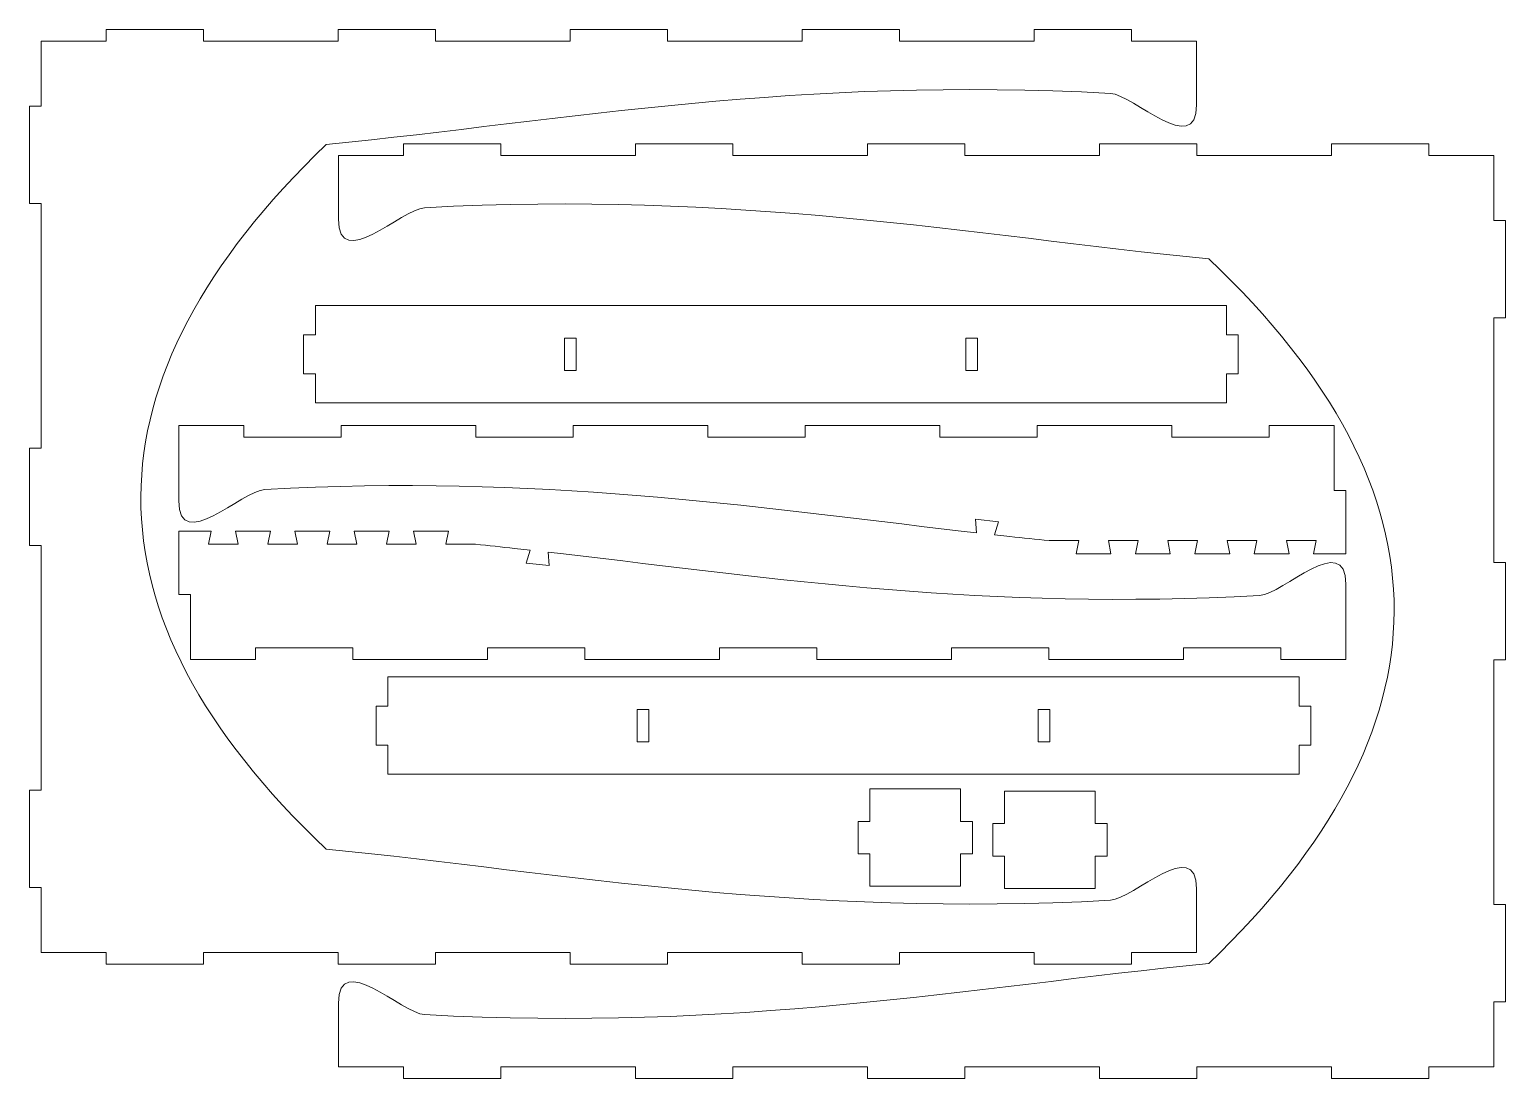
# Model space of a CAD drawing. Header units: millimetres. Extents: x -769 to 769, y -1158 to 1158.
# Drawn here: x -751 to 386, y -1158 to -349 of the extents above; entities that cross this region are included whole.
import ezdxf

# ---------------------------------------------------------------- set-up
doc = ezdxf.new("R2010")
doc.units = ezdxf.units.MM
doc.header["$MEASUREMENT"] = 0
doc.layers.add('Camada 1', color=7, linetype='Continuous')

msp = doc.modelspace()

# ---------------------------------------------------------------- linework, layer by layer
at = {"layer": 'Camada 1', "color": 250, "lineweight": 20}
for points, knots in [([(-513.5333, -358.4145), (-513.5333, -358.4145), (-617.2833, -358.4145), (-617.2833, -358.4145), (-617.2833, -358.4145), (-617.2833, -358.4145), (-617.2833, -349.4145), (-617.2833, -349.4145), (-617.2833, -349.4145), (-617.2833, -349.4145), (-692.2833, -349.4145), (-692.2833, -349.4145), (-692.2833, -349.4145), (-692.2833, -349.4145), (-692.2833, -358.4145), (-692.2833, -358.4145), (-692.2833, -358.4145), (-692.2833, -358.4145), (-742.2833, -358.4145), (-742.2833, -358.4145), (-742.2833, -358.4145), (-742.2833, -358.4145), (-742.2833, -408.4145), (-742.2833, -408.4145), (-742.2833, -408.4145), (-742.2833, -408.4145), (-751.2833, -408.4145), (-751.2833, -408.4145), (-751.2833, -408.4145), (-751.2833, -408.4145), (-751.2833, -483.4145), (-751.2833, -483.4145), (-751.2833, -483.4145), (-751.2833, -483.4145), (-742.2833, -483.4145), (-742.2833, -483.4145), (-742.2833, -483.4145), (-742.2833, -483.4145), (-742.2833, -671.9145), (-742.2833, -671.9145), (-742.2833, -671.9145), (-742.2833, -671.9145), (-751.2833, -671.9145), (-751.2833, -671.9145), (-751.2833, -671.9145), (-751.2833, -671.9145), (-751.2833, -746.9145), (-751.2833, -746.9145), (-751.2833, -746.9145), (-751.2833, -746.9145), (-742.2833, -746.9145), (-742.2833, -746.9145), (-742.2833, -746.9145), (-742.2833, -746.9145), (-742.2833, -935.4145), (-742.2833, -935.4145), (-742.2833, -935.4145), (-742.2833, -935.4145), (-751.2833, -935.4145), (-751.2833, -935.4145), (-751.2833, -935.4145), (-751.2833, -935.4145), (-751.2833, -1010.4145), (-751.2833, -1010.4145), (-751.2833, -1010.4145), (-751.2833, -1010.4145), (-742.2833, -1010.4145), (-742.2833, -1010.4145), (-742.2833, -1010.4145), (-742.2833, -1010.4145), (-742.2833, -1060.4145), (-742.2833, -1060.4145), (-742.2833, -1060.4145), (-742.2833, -1060.4145), (-692.2833, -1060.4145), (-692.2833, -1060.4145), (-692.2833, -1060.4145), (-692.2833, -1060.4145), (-692.2833, -1069.4145), (-692.2833, -1069.4145), (-692.2833, -1069.4145), (-692.2833, -1069.4145), (-617.2833, -1069.4145), (-617.2833, -1069.4145), (-617.2833, -1069.4145), (-617.2833, -1069.4145), (-617.2833, -1060.4145), (-617.2833, -1060.4145), (-617.2833, -1060.4145), (-617.2833, -1060.4145), (-513.5333, -1060.4145), (-513.5333, -1060.4145), (-513.5333, -1060.4145), (-513.5333, -1060.4145), (-513.5333, -1069.4145), (-513.5333, -1069.4145), (-513.5333, -1069.4145), (-513.5333, -1069.4145), (-438.5333, -1069.4145), (-438.5333, -1069.4145), (-438.5333, -1069.4145), (-438.5333, -1069.4145), (-438.5333, -1060.4145), (-438.5333, -1060.4145), (-438.5333, -1060.4145), (-438.5333, -1060.4145), (-334.7833, -1060.4145), (-334.7833, -1060.4145), (-334.7833, -1060.4145), (-334.7833, -1060.4145), (-334.7833, -1069.4145), (-334.7833, -1069.4145), (-334.7833, -1069.4145), (-334.7833, -1069.4145), (-259.7833, -1069.4145), (-259.7833, -1069.4145), (-259.7833, -1069.4145), (-259.7833, -1069.4145), (-259.7833, -1060.4145), (-259.7833, -1060.4145), (-259.7833, -1060.4145), (-259.7833, -1060.4145), (-156.0333, -1060.4145), (-156.0333, -1060.4145), (-156.0333, -1060.4145), (-156.0333, -1060.4145), (-156.0333, -1069.4145), (-156.0333, -1069.4145), (-156.0333, -1069.4145), (-156.0333, -1069.4145), (-81.0333, -1069.4145), (-81.0333, -1069.4145), (-81.0333, -1069.4145), (-81.0333, -1069.4145), (-81.0333, -1060.4145), (-81.0333, -1060.4145), (-81.0333, -1060.4145), (-81.0333, -1060.4145), (22.7167, -1060.4145), (22.7167, -1060.4145), (22.7167, -1060.4145), (22.7167, -1060.4145), (22.7167, -1069.4145), (22.7167, -1069.4145), (22.7167, -1069.4145), (22.7167, -1069.4145), (97.7167, -1069.4145), (97.7167, -1069.4145), (97.7167, -1069.4145), (97.7167, -1069.4145), (97.7167, -1060.4145), (97.7167, -1060.4145), (97.7167, -1060.4145), (97.7167, -1060.4145), (147.7167, -1060.4145), (147.7167, -1060.4145), (147.7167, -1060.4145), (147.7167, -1060.4145), (147.7167, -1011.4278), (147.7167, -1011.4278), (147.7167, -1011.4278), (147.7167, -969.9627), (98.9451, -1019.232), (81.3425, -1020.202), (81.3425, -1020.202), (-158.3296, -1033.4104), (-337.2283, -999.4868), (-522.6498, -980.7543), (-522.6498, -980.7543), (-714.6747, -799.8612), (-711.6099, -618.9679), (-522.6503, -438.0747), (-522.6503, -438.0747), (-337.2287, -419.3422), (-158.3298, -385.4186), (81.3425, -398.627), (81.3425, -398.627), (98.9451, -399.597), (147.7167, -448.8663), (147.7167, -407.4012), (147.7167, -407.4012), (147.7167, -407.4012), (147.7167, -358.4145), (147.7167, -358.4145), (147.7167, -358.4145), (147.7167, -358.4145), (97.7167, -358.4145), (97.7167, -358.4145), (97.7167, -358.4145), (97.7167, -358.4145), (97.7167, -349.4145), (97.7167, -349.4145), (97.7167, -349.4145), (97.7167, -349.4145), (22.7167, -349.4145), (22.7167, -349.4145), (22.7167, -349.4145), (22.7167, -349.4145), (22.7167, -358.4145), (22.7167, -358.4145), (22.7167, -358.4145), (22.7167, -358.4145), (-81.0333, -358.4145), (-81.0333, -358.4145), (-81.0333, -358.4145), (-81.0333, -358.4145), (-81.0333, -349.4145), (-81.0333, -349.4145), (-81.0333, -349.4145), (-81.0333, -349.4145), (-156.0333, -349.4145), (-156.0333, -349.4145), (-156.0333, -349.4145), (-156.0333, -349.4145), (-156.0333, -358.4145), (-156.0333, -358.4145), (-156.0333, -358.4145), (-156.0333, -358.4145), (-259.7833, -358.4145), (-259.7833, -358.4145), (-259.7833, -358.4145), (-259.7833, -358.4145), (-259.7833, -349.4145), (-259.7833, -349.4145), (-259.7833, -349.4145), (-259.7833, -349.4145), (-334.7833, -349.4145), (-334.7833, -349.4145), (-334.7833, -349.4145), (-334.7833, -349.4145), (-334.7833, -358.4145), (-334.7833, -358.4145), (-334.7833, -358.4145), (-334.7833, -358.4145), (-438.5333, -358.4145), (-438.5333, -358.4145), (-438.5333, -358.4145), (-438.5333, -358.4145), (-438.5333, -349.4145), (-438.5333, -349.4145), (-438.5333, -349.4145), (-438.5333, -349.4145), (-513.5333, -349.4145), (-513.5333, -349.4145), (-513.5333, -349.4145), (-513.5333, -349.4145), (-513.5333, -358.4145), (-513.5333, -358.4145)], [0, 0, 0, 0, 0.015873016, 0.015873016, 0.015873016, 0.015873016, 0.031746032, 0.031746032, 0.031746032, 0.031746032, 0.047619048, 0.047619048, 0.047619048, 0.047619048, 0.063492063, 0.063492063, 0.063492063, 0.063492063, 0.079365079, 0.079365079, 0.079365079, 0.079365079, 0.095238095, 0.095238095, 0.095238095, 0.095238095, 0.111111111, 0.111111111, 0.111111111, 0.111111111, 0.126984127, 0.126984127, 0.126984127, 0.126984127, 0.142857143, 0.142857143, 0.142857143, 0.142857143, 0.158730159, 0.158730159, 0.158730159, 0.158730159, 0.174603175, 0.174603175, 0.174603175, 0.174603175, 0.19047619, 0.19047619, 0.19047619, 0.19047619, 0.206349206, 0.206349206, 0.206349206, 0.206349206, 0.222222222, 0.222222222, 0.222222222, 0.222222222, 0.238095238, 0.238095238, 0.238095238, 0.238095238, 0.253968254, 0.253968254, 0.253968254, 0.253968254, 0.26984127, 0.26984127, 0.26984127, 0.26984127, 0.285714286, 0.285714286, 0.285714286, 0.285714286, 0.301587302, 0.301587302, 0.301587302, 0.301587302, 0.317460317, 0.317460317, 0.317460317, 0.317460317, 0.333333333, 0.333333333, 0.333333333, 0.333333333, 0.349206349, 0.349206349, 0.349206349, 0.349206349, 0.365079365, 0.365079365, 0.365079365, 0.365079365, 0.380952381, 0.380952381, 0.380952381, 0.380952381, 0.396825397, 0.396825397, 0.396825397, 0.396825397, 0.412698413, 0.412698413, 0.412698413, 0.412698413, 0.428571429, 0.428571429, 0.428571429, 0.428571429, 0.444444444, 0.444444444, 0.444444444, 0.444444444, 0.46031746, 0.46031746, 0.46031746, 0.46031746, 0.476190476, 0.476190476, 0.476190476, 0.476190476, 0.492063492, 0.492063492, 0.492063492, 0.492063492, 0.507936508, 0.507936508, 0.507936508, 0.507936508, 0.523809524, 0.523809524, 0.523809524, 0.523809524, 0.53968254, 0.53968254, 0.53968254, 0.53968254, 0.555555556, 0.555555556, 0.555555556, 0.555555556, 0.571428571, 0.571428571, 0.571428571, 0.571428571, 0.587301587, 0.587301587, 0.587301587, 0.587301587, 0.603174603, 0.603174603, 0.603174603, 0.603174603, 0.619047619, 0.619047619, 0.619047619, 0.619047619, 0.634920635, 0.634920635, 0.634920635, 0.634920635, 0.650793651, 0.650793651, 0.650793651, 0.650793651, 0.666666667, 0.666666667, 0.666666667, 0.666666667, 0.682539683, 0.682539683, 0.682539683, 0.682539683, 0.698412698, 0.698412698, 0.698412698, 0.698412698, 0.714285714, 0.714285714, 0.714285714, 0.714285714, 0.73015873, 0.73015873, 0.73015873, 0.73015873, 0.746031746, 0.746031746, 0.746031746, 0.746031746, 0.761904762, 0.761904762, 0.761904762, 0.761904762, 0.777777778, 0.777777778, 0.777777778, 0.777777778, 0.793650794, 0.793650794, 0.793650794, 0.793650794, 0.80952381, 0.80952381, 0.80952381, 0.80952381, 0.825396825, 0.825396825, 0.825396825, 0.825396825, 0.841269841, 0.841269841, 0.841269841, 0.841269841, 0.857142857, 0.857142857, 0.857142857, 0.857142857, 0.873015873, 0.873015873, 0.873015873, 0.873015873, 0.888888889, 0.888888889, 0.888888889, 0.888888889, 0.904761905, 0.904761905, 0.904761905, 0.904761905, 0.920634921, 0.920634921, 0.920634921, 0.920634921, 0.936507937, 0.936507937, 0.936507937, 0.936507937, 0.952380952, 0.952380952, 0.952380952, 0.952380952, 0.968253968, 0.968253968, 0.968253968, 0.968253968, 1, 1, 1, 1]), ([(147.936, -1148.517), (147.936, -1148.517), (251.686, -1148.517), (251.686, -1148.517), (251.686, -1148.517), (251.686, -1148.517), (251.686, -1157.517), (251.686, -1157.517), (251.686, -1157.517), (251.686, -1157.517), (326.686, -1157.517), (326.686, -1157.517), (326.686, -1157.517), (326.686, -1157.517), (326.686, -1148.517), (326.686, -1148.517), (326.686, -1148.517), (326.686, -1148.517), (376.686, -1148.517), (376.686, -1148.517), (376.686, -1148.517), (376.686, -1148.517), (376.686, -1098.517), (376.686, -1098.517), (376.686, -1098.517), (376.686, -1098.517), (385.686, -1098.517), (385.686, -1098.517), (385.686, -1098.517), (385.686, -1098.517), (385.686, -1023.517), (385.686, -1023.517), (385.686, -1023.517), (385.686, -1023.517), (376.686, -1023.517), (376.686, -1023.517), (376.686, -1023.517), (376.686, -1023.517), (376.686, -835.017), (376.686, -835.017), (376.686, -835.017), (376.686, -835.017), (385.686, -835.017), (385.686, -835.017), (385.686, -835.017), (385.686, -835.017), (385.686, -760.017), (385.686, -760.017), (385.686, -760.017), (385.686, -760.017), (376.686, -760.017), (376.686, -760.017), (376.686, -760.017), (376.686, -760.017), (376.686, -571.517), (376.686, -571.517), (376.686, -571.517), (376.686, -571.517), (385.686, -571.517), (385.686, -571.517), (385.686, -571.517), (385.686, -571.517), (385.686, -496.517), (385.686, -496.517), (385.686, -496.517), (385.686, -496.517), (376.686, -496.517), (376.686, -496.517), (376.686, -496.517), (376.686, -496.517), (376.686, -446.517), (376.686, -446.517), (376.686, -446.517), (376.686, -446.517), (326.686, -446.517), (326.686, -446.517), (326.686, -446.517), (326.686, -446.517), (326.686, -437.517), (326.686, -437.517), (326.686, -437.517), (326.686, -437.517), (251.686, -437.517), (251.686, -437.517), (251.686, -437.517), (251.686, -437.517), (251.686, -446.517), (251.686, -446.517), (251.686, -446.517), (251.686, -446.517), (147.936, -446.517), (147.936, -446.517), (147.936, -446.517), (147.936, -446.517), (147.936, -437.517), (147.936, -437.517), (147.936, -437.517), (147.936, -437.517), (72.936, -437.517), (72.936, -437.517), (72.936, -437.517), (72.936, -437.517), (72.936, -446.517), (72.936, -446.517), (72.936, -446.517), (72.936, -446.517), (-30.814, -446.517), (-30.814, -446.517), (-30.814, -446.517), (-30.814, -446.517), (-30.814, -437.517), (-30.814, -437.517), (-30.814, -437.517), (-30.814, -437.517), (-105.814, -437.517), (-105.814, -437.517), (-105.814, -437.517), (-105.814, -437.517), (-105.814, -446.517), (-105.814, -446.517), (-105.814, -446.517), (-105.814, -446.517), (-209.564, -446.517), (-209.564, -446.517), (-209.564, -446.517), (-209.564, -446.517), (-209.564, -437.517), (-209.564, -437.517), (-209.564, -437.517), (-209.564, -437.517), (-284.564, -437.517), (-284.564, -437.517), (-284.564, -437.517), (-284.564, -437.517), (-284.564, -446.517), (-284.564, -446.517), (-284.564, -446.517), (-284.564, -446.517), (-388.314, -446.517), (-388.314, -446.517), (-388.314, -446.517), (-388.314, -446.517), (-388.314, -437.517), (-388.314, -437.517), (-388.314, -437.517), (-388.314, -437.517), (-463.314, -437.517), (-463.314, -437.517), (-463.314, -437.517), (-463.314, -437.517), (-463.314, -446.517), (-463.314, -446.517), (-463.314, -446.517), (-463.314, -446.517), (-513.314, -446.517), (-513.314, -446.517), (-513.314, -446.517), (-513.314, -446.517), (-513.314, -495.5037), (-513.314, -495.5037), (-513.314, -495.5037), (-513.314, -536.9688), (-464.5424, -487.6995), (-446.9398, -486.7295), (-446.9398, -486.7295), (-207.2677, -473.5211), (-28.369, -507.4447), (157.0525, -526.1772), (157.0525, -526.1772), (349.0774, -707.0703), (346.0126, -887.9636), (157.053, -1068.8568), (157.053, -1068.8568), (-28.3686, -1087.5893), (-207.2675, -1121.5129), (-446.9398, -1108.3045), (-446.9398, -1108.3045), (-464.5424, -1107.3345), (-513.314, -1058.0652), (-513.314, -1099.5303), (-513.314, -1099.5303), (-513.314, -1099.5303), (-513.314, -1148.517), (-513.314, -1148.517), (-513.314, -1148.517), (-513.314, -1148.517), (-463.314, -1148.517), (-463.314, -1148.517), (-463.314, -1148.517), (-463.314, -1148.517), (-463.314, -1157.517), (-463.314, -1157.517), (-463.314, -1157.517), (-463.314, -1157.517), (-388.314, -1157.517), (-388.314, -1157.517), (-388.314, -1157.517), (-388.314, -1157.517), (-388.314, -1148.517), (-388.314, -1148.517), (-388.314, -1148.517), (-388.314, -1148.517), (-284.564, -1148.517), (-284.564, -1148.517), (-284.564, -1148.517), (-284.564, -1148.517), (-284.564, -1157.517), (-284.564, -1157.517), (-284.564, -1157.517), (-284.564, -1157.517), (-209.564, -1157.517), (-209.564, -1157.517), (-209.564, -1157.517), (-209.564, -1157.517), (-209.564, -1148.517), (-209.564, -1148.517), (-209.564, -1148.517), (-209.564, -1148.517), (-105.814, -1148.517), (-105.814, -1148.517), (-105.814, -1148.517), (-105.814, -1148.517), (-105.814, -1157.517), (-105.814, -1157.517), (-105.814, -1157.517), (-105.814, -1157.517), (-30.814, -1157.517), (-30.814, -1157.517), (-30.814, -1157.517), (-30.814, -1157.517), (-30.814, -1148.517), (-30.814, -1148.517), (-30.814, -1148.517), (-30.814, -1148.517), (72.936, -1148.517), (72.936, -1148.517), (72.936, -1148.517), (72.936, -1148.517), (72.936, -1157.517), (72.936, -1157.517), (72.936, -1157.517), (72.936, -1157.517), (147.936, -1157.517), (147.936, -1157.517), (147.936, -1157.517), (147.936, -1157.517), (147.936, -1148.517), (147.936, -1148.517)], [0, 0, 0, 0, 0.015873016, 0.015873016, 0.015873016, 0.015873016, 0.031746032, 0.031746032, 0.031746032, 0.031746032, 0.047619048, 0.047619048, 0.047619048, 0.047619048, 0.063492063, 0.063492063, 0.063492063, 0.063492063, 0.079365079, 0.079365079, 0.079365079, 0.079365079, 0.095238095, 0.095238095, 0.095238095, 0.095238095, 0.111111111, 0.111111111, 0.111111111, 0.111111111, 0.126984127, 0.126984127, 0.126984127, 0.126984127, 0.142857143, 0.142857143, 0.142857143, 0.142857143, 0.158730159, 0.158730159, 0.158730159, 0.158730159, 0.174603175, 0.174603175, 0.174603175, 0.174603175, 0.19047619, 0.19047619, 0.19047619, 0.19047619, 0.206349206, 0.206349206, 0.206349206, 0.206349206, 0.222222222, 0.222222222, 0.222222222, 0.222222222, 0.238095238, 0.238095238, 0.238095238, 0.238095238, 0.253968254, 0.253968254, 0.253968254, 0.253968254, 0.26984127, 0.26984127, 0.26984127, 0.26984127, 0.285714286, 0.285714286, 0.285714286, 0.285714286, 0.301587302, 0.301587302, 0.301587302, 0.301587302, 0.317460317, 0.317460317, 0.317460317, 0.317460317, 0.333333333, 0.333333333, 0.333333333, 0.333333333, 0.349206349, 0.349206349, 0.349206349, 0.349206349, 0.365079365, 0.365079365, 0.365079365, 0.365079365, 0.380952381, 0.380952381, 0.380952381, 0.380952381, 0.396825397, 0.396825397, 0.396825397, 0.396825397, 0.412698413, 0.412698413, 0.412698413, 0.412698413, 0.428571429, 0.428571429, 0.428571429, 0.428571429, 0.444444444, 0.444444444, 0.444444444, 0.444444444, 0.46031746, 0.46031746, 0.46031746, 0.46031746, 0.476190476, 0.476190476, 0.476190476, 0.476190476, 0.492063492, 0.492063492, 0.492063492, 0.492063492, 0.507936508, 0.507936508, 0.507936508, 0.507936508, 0.523809524, 0.523809524, 0.523809524, 0.523809524, 0.53968254, 0.53968254, 0.53968254, 0.53968254, 0.555555556, 0.555555556, 0.555555556, 0.555555556, 0.571428571, 0.571428571, 0.571428571, 0.571428571, 0.587301587, 0.587301587, 0.587301587, 0.587301587, 0.603174603, 0.603174603, 0.603174603, 0.603174603, 0.619047619, 0.619047619, 0.619047619, 0.619047619, 0.634920635, 0.634920635, 0.634920635, 0.634920635, 0.650793651, 0.650793651, 0.650793651, 0.650793651, 0.666666667, 0.666666667, 0.666666667, 0.666666667, 0.682539683, 0.682539683, 0.682539683, 0.682539683, 0.698412698, 0.698412698, 0.698412698, 0.698412698, 0.714285714, 0.714285714, 0.714285714, 0.714285714, 0.73015873, 0.73015873, 0.73015873, 0.73015873, 0.746031746, 0.746031746, 0.746031746, 0.746031746, 0.761904762, 0.761904762, 0.761904762, 0.761904762, 0.777777778, 0.777777778, 0.777777778, 0.777777778, 0.793650794, 0.793650794, 0.793650794, 0.793650794, 0.80952381, 0.80952381, 0.80952381, 0.80952381, 0.825396825, 0.825396825, 0.825396825, 0.825396825, 0.841269841, 0.841269841, 0.841269841, 0.841269841, 0.857142857, 0.857142857, 0.857142857, 0.857142857, 0.873015873, 0.873015873, 0.873015873, 0.873015873, 0.888888889, 0.888888889, 0.888888889, 0.888888889, 0.904761905, 0.904761905, 0.904761905, 0.904761905, 0.920634921, 0.920634921, 0.920634921, 0.920634921, 0.936507937, 0.936507937, 0.936507937, 0.936507937, 0.952380952, 0.952380952, 0.952380952, 0.952380952, 0.968253968, 0.968253968, 0.968253968, 0.968253968, 1, 1, 1, 1]), ([(170.8901, -562.1217), (170.8901, -562.1217), (-531.1099, -562.1217), (-531.1099, -562.1217), (-531.1099, -562.1217), (-531.1099, -562.1217), (-531.1099, -584.6217), (-531.1099, -584.6217), (-531.1099, -584.6217), (-531.1099, -584.6217), (-540.1099, -584.6217), (-540.1099, -584.6217), (-540.1099, -584.6217), (-540.1099, -584.6217), (-540.1099, -614.6217), (-540.1099, -614.6217), (-540.1099, -614.6217), (-540.1099, -614.6217), (-531.1099, -614.6217), (-531.1099, -614.6217), (-531.1099, -614.6217), (-531.1099, -614.6217), (-531.1099, -637.1217), (-531.1099, -637.1217), (-531.1099, -637.1217), (-531.1099, -637.1217), (170.8901, -637.1217), (170.8901, -637.1217), (170.8901, -637.1217), (170.8901, -637.1217), (170.8901, -614.6217), (170.8901, -614.6217), (170.8901, -614.6217), (170.8901, -614.6217), (179.8901, -614.6217), (179.8901, -614.6217), (179.8901, -614.6217), (179.8901, -614.6217), (179.8901, -584.6217), (179.8901, -584.6217), (179.8901, -584.6217), (179.8901, -584.6217), (170.8901, -584.6217), (170.8901, -584.6217), (170.8901, -584.6217), (170.8901, -584.6217), (170.8901, -562.1217), (170.8901, -562.1217)], [0, 0, 0, 0, 0.076923077, 0.076923077, 0.076923077, 0.076923077, 0.153846154, 0.153846154, 0.153846154, 0.153846154, 0.230769231, 0.230769231, 0.230769231, 0.230769231, 0.307692308, 0.307692308, 0.307692308, 0.307692308, 0.384615385, 0.384615385, 0.384615385, 0.384615385, 0.461538462, 0.461538462, 0.461538462, 0.461538462, 0.538461538, 0.538461538, 0.538461538, 0.538461538, 0.615384615, 0.615384615, 0.615384615, 0.615384615, 0.692307692, 0.692307692, 0.692307692, 0.692307692, 0.769230769, 0.769230769, 0.769230769, 0.769230769, 0.846153846, 0.846153846, 0.846153846, 0.846153846, 1, 1, 1, 1]), ([(-330.1099, -587.1217), (-330.1099, -587.1217), (-330.1099, -612.1217), (-330.1099, -612.1217), (-330.1099, -612.1217), (-330.1099, -612.1217), (-339.1099, -612.1217), (-339.1099, -612.1217), (-339.1099, -612.1217), (-339.1099, -612.1217), (-339.1099, -587.1217), (-339.1099, -587.1217), (-339.1099, -587.1217), (-339.1099, -587.1217), (-330.1099, -587.1217), (-330.1099, -587.1217)], [0, 0, 0, 0, 0.2, 0.2, 0.2, 0.2, 0.4, 0.4, 0.4, 0.4, 0.6, 0.6, 0.6, 0.6, 1, 1, 1, 1]), ([(-30.1099, -612.1217), (-30.1099, -612.1217), (-30.1099, -587.1217), (-30.1099, -587.1217), (-30.1099, -587.1217), (-30.1099, -587.1217), (-21.1099, -587.1217), (-21.1099, -587.1217), (-21.1099, -587.1217), (-21.1099, -587.1217), (-21.1099, -612.1217), (-21.1099, -612.1217), (-21.1099, -612.1217), (-21.1099, -612.1217), (-30.1099, -612.1217), (-30.1099, -612.1217)], [0, 0, 0, 0, 0.2, 0.2, 0.2, 0.2, 0.4, 0.4, 0.4, 0.4, 0.6, 0.6, 0.6, 0.6, 1, 1, 1, 1]), ([(3.9495, -740.0112), (13.973, -741.106), (24.0045, -742.1683), (34.0556, -743.1836), (34.0556, -743.1836), (34.0556, -743.1836), (56.9189, -743.1836), (56.9189, -743.1836), (56.9189, -743.1836), (56.9189, -743.1836), (54.9189, -753.3776), (54.9189, -753.3776), (54.9189, -753.3776), (54.9189, -753.3776), (81.7823, -753.3776), (81.7823, -753.3776), (81.7823, -753.3776), (81.7823, -753.3776), (79.7823, -743.1836), (79.7823, -743.1836), (79.7823, -743.1836), (79.7823, -743.1836), (102.6456, -743.1836), (102.6456, -743.1836), (102.6456, -743.1836), (102.6456, -743.1836), (100.6456, -753.3776), (100.6456, -753.3776), (100.6456, -753.3776), (100.6456, -753.3776), (127.509, -753.3776), (127.509, -753.3776), (127.509, -753.3776), (127.509, -753.3776), (125.509, -743.1836), (125.509, -743.1836), (125.509, -743.1836), (125.509, -743.1836), (148.3723, -743.1836), (148.3723, -743.1836), (148.3723, -743.1836), (148.3723, -743.1836), (146.3723, -753.3776), (146.3723, -753.3776), (146.3723, -753.3776), (146.3723, -753.3776), (173.2357, -753.3776), (173.2357, -753.3776), (173.2357, -753.3776), (173.2357, -753.3776), (171.2357, -743.1836), (171.2357, -743.1836), (171.2357, -743.1836), (171.2357, -743.1836), (194.099, -743.1836), (194.099, -743.1836), (194.099, -743.1836), (194.099, -743.1836), (192.099, -753.3776), (192.099, -753.3776), (192.099, -753.3776), (192.099, -753.3776), (218.9624, -753.3776), (218.9624, -753.3776), (218.9624, -753.3776), (218.9624, -753.3776), (216.9624, -743.1836), (216.9624, -743.1836), (216.9624, -743.1836), (216.9624, -743.1836), (239.8257, -743.1836), (239.8257, -743.1836), (239.8257, -743.1836), (239.8257, -743.1836), (237.8257, -753.3776), (237.8257, -753.3776), (237.8257, -753.3776), (237.8257, -753.3776), (262.6891, -753.3776), (262.6891, -753.3776), (262.6891, -753.3776), (262.6891, -753.3776), (262.6891, -743.1836), (262.6891, -743.1836), (262.6891, -743.1836), (262.6891, -743.1836), (262.6891, -704.5234), (262.6891, -704.5234), (262.6891, -704.5234), (262.6891, -704.5234), (253.6891, -704.5234), (253.6891, -704.5234), (253.6891, -704.5234), (253.6891, -704.5234), (253.6891, -654.5234), (253.6891, -654.5234), (253.6891, -654.5234), (253.6891, -654.5234), (203.6891, -654.5234), (203.6891, -654.5234), (203.6891, -654.5234), (203.6891, -654.5234), (203.6891, -663.5234), (203.6891, -663.5234), (203.6891, -663.5234), (203.6891, -663.5234), (128.6891, -663.5234), (128.6891, -663.5234), (128.6891, -663.5234), (128.6891, -663.5234), (128.6891, -654.5234), (128.6891, -654.5234), (128.6891, -654.5234), (128.6891, -654.5234), (24.9391, -654.5234), (24.9391, -654.5234), (24.9391, -654.5234), (24.9391, -654.5234), (24.9391, -663.5234), (24.9391, -663.5234), (24.9391, -663.5234), (24.9391, -663.5234), (-50.0609, -663.5234), (-50.0609, -663.5234), (-50.0609, -663.5234), (-50.0609, -663.5234), (-50.0609, -654.5234), (-50.0609, -654.5234), (-50.0609, -654.5234), (-50.0609, -654.5234), (-153.8109, -654.5234), (-153.8109, -654.5234), (-153.8109, -654.5234), (-153.8109, -654.5234), (-153.8109, -663.5234), (-153.8109, -663.5234), (-153.8109, -663.5234), (-153.8109, -663.5234), (-228.8109, -663.5234), (-228.8109, -663.5234), (-228.8109, -663.5234), (-228.8109, -663.5234), (-228.8109, -654.5234), (-228.8109, -654.5234), (-228.8109, -654.5234), (-228.8109, -654.5234), (-332.5609, -654.5234), (-332.5609, -654.5234), (-332.5609, -654.5234), (-332.5609, -654.5234), (-332.5609, -663.5234), (-332.5609, -663.5234), (-332.5609, -663.5234), (-332.5609, -663.5234), (-407.5609, -663.5234), (-407.5609, -663.5234), (-407.5609, -663.5234), (-407.5609, -663.5234), (-407.5609, -654.5234), (-407.5609, -654.5234), (-407.5609, -654.5234), (-407.5609, -654.5234), (-511.3109, -654.5234), (-511.3109, -654.5234), (-511.3109, -654.5234), (-511.3109, -654.5234), (-511.3109, -663.5234), (-511.3109, -663.5234), (-511.3109, -663.5234), (-511.3109, -663.5234), (-586.3109, -663.5234), (-586.3109, -663.5234), (-586.3109, -663.5234), (-586.3109, -663.5234), (-586.3109, -654.5234), (-586.3109, -654.5234), (-586.3109, -654.5234), (-586.3109, -654.5234), (-636.3109, -654.5234), (-636.3109, -654.5234), (-636.3109, -654.5234), (-636.3109, -654.5234), (-636.3109, -712.5101), (-636.3109, -712.5101), (-636.3109, -712.5101), (-636.3109, -753.9754), (-587.5394, -704.7061), (-569.9367, -703.7359), (-569.9367, -703.7359), (-359.5281, -692.1402), (-195.9586, -716.8693), (-33.6944, -735.7552), (-33.6944, -735.7552), (-33.6944, -735.7552), (-21.7603, -737.1045), (-21.7603, -737.1045), (-21.7603, -737.1045), (-21.7603, -737.1045), (-22.6025, -726.7503), (-22.6025, -726.7503), (-22.6025, -726.7503), (-22.6025, -726.7503), (-4.8521, -728.7572), (-4.8521, -728.7572), (-4.8521, -728.7572), (-4.8521, -728.7572), (-7.9847, -738.6619), (-7.9847, -738.6619), (-7.9847, -738.6619), (-7.9847, -738.6619), (3.9495, -740.0112), (3.9495, -740.0112)], [0, 0, 0, 0, 0.018518519, 0.018518519, 0.018518519, 0.018518519, 0.037037037, 0.037037037, 0.037037037, 0.037037037, 0.055555556, 0.055555556, 0.055555556, 0.055555556, 0.074074074, 0.074074074, 0.074074074, 0.074074074, 0.092592593, 0.092592593, 0.092592593, 0.092592593, 0.111111111, 0.111111111, 0.111111111, 0.111111111, 0.12962963, 0.12962963, 0.12962963, 0.12962963, 0.148148148, 0.148148148, 0.148148148, 0.148148148, 0.166666667, 0.166666667, 0.166666667, 0.166666667, 0.185185185, 0.185185185, 0.185185185, 0.185185185, 0.203703704, 0.203703704, 0.203703704, 0.203703704, 0.222222222, 0.222222222, 0.222222222, 0.222222222, 0.240740741, 0.240740741, 0.240740741, 0.240740741, 0.259259259, 0.259259259, 0.259259259, 0.259259259, 0.277777778, 0.277777778, 0.277777778, 0.277777778, 0.296296296, 0.296296296, 0.296296296, 0.296296296, 0.314814815, 0.314814815, 0.314814815, 0.314814815, 0.333333333, 0.333333333, 0.333333333, 0.333333333, 0.351851852, 0.351851852, 0.351851852, 0.351851852, 0.37037037, 0.37037037, 0.37037037, 0.37037037, 0.388888889, 0.388888889, 0.388888889, 0.388888889, 0.407407407, 0.407407407, 0.407407407, 0.407407407, 0.425925926, 0.425925926, 0.425925926, 0.425925926, 0.444444444, 0.444444444, 0.444444444, 0.444444444, 0.462962963, 0.462962963, 0.462962963, 0.462962963, 0.481481481, 0.481481481, 0.481481481, 0.481481481, 0.5, 0.5, 0.5, 0.5, 0.518518519, 0.518518519, 0.518518519, 0.518518519, 0.537037037, 0.537037037, 0.537037037, 0.537037037, 0.555555556, 0.555555556, 0.555555556, 0.555555556, 0.574074074, 0.574074074, 0.574074074, 0.574074074, 0.592592593, 0.592592593, 0.592592593, 0.592592593, 0.611111111, 0.611111111, 0.611111111, 0.611111111, 0.62962963, 0.62962963, 0.62962963, 0.62962963, 0.648148148, 0.648148148, 0.648148148, 0.648148148, 0.666666667, 0.666666667, 0.666666667, 0.666666667, 0.685185185, 0.685185185, 0.685185185, 0.685185185, 0.703703704, 0.703703704, 0.703703704, 0.703703704, 0.722222222, 0.722222222, 0.722222222, 0.722222222, 0.740740741, 0.740740741, 0.740740741, 0.740740741, 0.759259259, 0.759259259, 0.759259259, 0.759259259, 0.777777778, 0.777777778, 0.777777778, 0.777777778, 0.796296296, 0.796296296, 0.796296296, 0.796296296, 0.814814815, 0.814814815, 0.814814815, 0.814814815, 0.833333333, 0.833333333, 0.833333333, 0.833333333, 0.851851852, 0.851851852, 0.851851852, 0.851851852, 0.87037037, 0.87037037, 0.87037037, 0.87037037, 0.888888889, 0.888888889, 0.888888889, 0.888888889, 0.907407407, 0.907407407, 0.907407407, 0.907407407, 0.925925926, 0.925925926, 0.925925926, 0.925925926, 0.944444444, 0.944444444, 0.944444444, 0.944444444, 0.962962963, 0.962962963, 0.962962963, 0.962962963, 1, 1, 1, 1]), ([(-377.5713, -749.1698), (-387.5948, -748.075), (-397.6263, -747.0127), (-407.6774, -745.9974), (-407.6774, -745.9974), (-407.6774, -745.9974), (-430.5407, -745.9974), (-430.5407, -745.9974), (-430.5407, -745.9974), (-430.5407, -745.9974), (-428.5407, -735.8034), (-428.5407, -735.8034), (-428.5407, -735.8034), (-428.5407, -735.8034), (-455.4041, -735.8034), (-455.4041, -735.8034), (-455.4041, -735.8034), (-455.4041, -735.8034), (-453.4041, -745.9974), (-453.4041, -745.9974), (-453.4041, -745.9974), (-453.4041, -745.9974), (-476.2674, -745.9974), (-476.2674, -745.9974), (-476.2674, -745.9974), (-476.2674, -745.9974), (-474.2674, -735.8034), (-474.2674, -735.8034), (-474.2674, -735.8034), (-474.2674, -735.8034), (-501.1308, -735.8034), (-501.1308, -735.8034), (-501.1308, -735.8034), (-501.1308, -735.8034), (-499.1308, -745.9974), (-499.1308, -745.9974), (-499.1308, -745.9974), (-499.1308, -745.9974), (-521.9941, -745.9974), (-521.9941, -745.9974), (-521.9941, -745.9974), (-521.9941, -745.9974), (-519.9941, -735.8034), (-519.9941, -735.8034), (-519.9941, -735.8034), (-519.9941, -735.8034), (-546.8575, -735.8034), (-546.8575, -735.8034), (-546.8575, -735.8034), (-546.8575, -735.8034), (-544.8575, -745.9974), (-544.8575, -745.9974), (-544.8575, -745.9974), (-544.8575, -745.9974), (-567.7208, -745.9974), (-567.7208, -745.9974), (-567.7208, -745.9974), (-567.7208, -745.9974), (-565.7208, -735.8034), (-565.7208, -735.8034), (-565.7208, -735.8034), (-565.7208, -735.8034), (-592.5842, -735.8034), (-592.5842, -735.8034), (-592.5842, -735.8034), (-592.5842, -735.8034), (-590.5842, -745.9974), (-590.5842, -745.9974), (-590.5842, -745.9974), (-590.5842, -745.9974), (-613.4475, -745.9974), (-613.4475, -745.9974), (-613.4475, -745.9974), (-613.4475, -745.9974), (-611.4475, -735.8034), (-611.4475, -735.8034), (-611.4475, -735.8034), (-611.4475, -735.8034), (-636.3109, -735.8034), (-636.3109, -735.8034), (-636.3109, -735.8034), (-636.3109, -735.8034), (-636.3109, -745.9974), (-636.3109, -745.9974), (-636.3109, -745.9974), (-636.3109, -745.9974), (-636.3109, -784.6576), (-636.3109, -784.6576), (-636.3109, -784.6576), (-636.3109, -784.6576), (-627.3109, -784.6576), (-627.3109, -784.6576), (-627.3109, -784.6576), (-627.3109, -784.6576), (-627.3109, -834.6576), (-627.3109, -834.6576), (-627.3109, -834.6576), (-627.3109, -834.6576), (-577.3109, -834.6576), (-577.3109, -834.6576), (-577.3109, -834.6576), (-577.3109, -834.6576), (-577.3109, -825.6576), (-577.3109, -825.6576), (-577.3109, -825.6576), (-577.3109, -825.6576), (-502.3109, -825.6576), (-502.3109, -825.6576), (-502.3109, -825.6576), (-502.3109, -825.6576), (-502.3109, -834.6576), (-502.3109, -834.6576), (-502.3109, -834.6576), (-502.3109, -834.6576), (-398.5609, -834.6576), (-398.5609, -834.6576), (-398.5609, -834.6576), (-398.5609, -834.6576), (-398.5609, -825.6576), (-398.5609, -825.6576), (-398.5609, -825.6576), (-398.5609, -825.6576), (-323.5609, -825.6576), (-323.5609, -825.6576), (-323.5609, -825.6576), (-323.5609, -825.6576), (-323.5609, -834.6576), (-323.5609, -834.6576), (-323.5609, -834.6576), (-323.5609, -834.6576), (-219.8109, -834.6576), (-219.8109, -834.6576), (-219.8109, -834.6576), (-219.8109, -834.6576), (-219.8109, -825.6576), (-219.8109, -825.6576), (-219.8109, -825.6576), (-219.8109, -825.6576), (-144.8109, -825.6576), (-144.8109, -825.6576), (-144.8109, -825.6576), (-144.8109, -825.6576), (-144.8109, -834.6576), (-144.8109, -834.6576), (-144.8109, -834.6576), (-144.8109, -834.6576), (-41.0609, -834.6576), (-41.0609, -834.6576), (-41.0609, -834.6576), (-41.0609, -834.6576), (-41.0609, -825.6576), (-41.0609, -825.6576), (-41.0609, -825.6576), (-41.0609, -825.6576), (33.9391, -825.6576), (33.9391, -825.6576), (33.9391, -825.6576), (33.9391, -825.6576), (33.9391, -834.6576), (33.9391, -834.6576), (33.9391, -834.6576), (33.9391, -834.6576), (137.6891, -834.6576), (137.6891, -834.6576), (137.6891, -834.6576), (137.6891, -834.6576), (137.6891, -825.6576), (137.6891, -825.6576), (137.6891, -825.6576), (137.6891, -825.6576), (212.6891, -825.6576), (212.6891, -825.6576), (212.6891, -825.6576), (212.6891, -825.6576), (212.6891, -834.6576), (212.6891, -834.6576), (212.6891, -834.6576), (212.6891, -834.6576), (262.6891, -834.6576), (262.6891, -834.6576), (262.6891, -834.6576), (262.6891, -834.6576), (262.6891, -776.6709), (262.6891, -776.6709), (262.6891, -776.6709), (262.6891, -735.2056), (213.9176, -784.4749), (196.3149, -785.4451), (196.3149, -785.4451), (-14.0937, -797.0408), (-177.6632, -772.3117), (-339.9274, -753.4258), (-339.9274, -753.4258), (-339.9274, -753.4258), (-351.8615, -752.0765), (-351.8615, -752.0765), (-351.8615, -752.0765), (-351.8615, -752.0765), (-351.0193, -762.4307), (-351.0193, -762.4307), (-351.0193, -762.4307), (-351.0193, -762.4307), (-368.7697, -760.4238), (-368.7697, -760.4238), (-368.7697, -760.4238), (-368.7697, -760.4238), (-365.6371, -750.5191), (-365.6371, -750.5191), (-365.6371, -750.5191), (-365.6371, -750.5191), (-377.5713, -749.1698), (-377.5713, -749.1698)], [0, 0, 0, 0, 0.018518519, 0.018518519, 0.018518519, 0.018518519, 0.037037037, 0.037037037, 0.037037037, 0.037037037, 0.055555556, 0.055555556, 0.055555556, 0.055555556, 0.074074074, 0.074074074, 0.074074074, 0.074074074, 0.092592593, 0.092592593, 0.092592593, 0.092592593, 0.111111111, 0.111111111, 0.111111111, 0.111111111, 0.12962963, 0.12962963, 0.12962963, 0.12962963, 0.148148148, 0.148148148, 0.148148148, 0.148148148, 0.166666667, 0.166666667, 0.166666667, 0.166666667, 0.185185185, 0.185185185, 0.185185185, 0.185185185, 0.203703704, 0.203703704, 0.203703704, 0.203703704, 0.222222222, 0.222222222, 0.222222222, 0.222222222, 0.240740741, 0.240740741, 0.240740741, 0.240740741, 0.259259259, 0.259259259, 0.259259259, 0.259259259, 0.277777778, 0.277777778, 0.277777778, 0.277777778, 0.296296296, 0.296296296, 0.296296296, 0.296296296, 0.314814815, 0.314814815, 0.314814815, 0.314814815, 0.333333333, 0.333333333, 0.333333333, 0.333333333, 0.351851852, 0.351851852, 0.351851852, 0.351851852, 0.37037037, 0.37037037, 0.37037037, 0.37037037, 0.388888889, 0.388888889, 0.388888889, 0.388888889, 0.407407407, 0.407407407, 0.407407407, 0.407407407, 0.425925926, 0.425925926, 0.425925926, 0.425925926, 0.444444444, 0.444444444, 0.444444444, 0.444444444, 0.462962963, 0.462962963, 0.462962963, 0.462962963, 0.481481481, 0.481481481, 0.481481481, 0.481481481, 0.5, 0.5, 0.5, 0.5, 0.518518519, 0.518518519, 0.518518519, 0.518518519, 0.537037037, 0.537037037, 0.537037037, 0.537037037, 0.555555556, 0.555555556, 0.555555556, 0.555555556, 0.574074074, 0.574074074, 0.574074074, 0.574074074, 0.592592593, 0.592592593, 0.592592593, 0.592592593, 0.611111111, 0.611111111, 0.611111111, 0.611111111, 0.62962963, 0.62962963, 0.62962963, 0.62962963, 0.648148148, 0.648148148, 0.648148148, 0.648148148, 0.666666667, 0.666666667, 0.666666667, 0.666666667, 0.685185185, 0.685185185, 0.685185185, 0.685185185, 0.703703704, 0.703703704, 0.703703704, 0.703703704, 0.722222222, 0.722222222, 0.722222222, 0.722222222, 0.740740741, 0.740740741, 0.740740741, 0.740740741, 0.759259259, 0.759259259, 0.759259259, 0.759259259, 0.777777778, 0.777777778, 0.777777778, 0.777777778, 0.796296296, 0.796296296, 0.796296296, 0.796296296, 0.814814815, 0.814814815, 0.814814815, 0.814814815, 0.833333333, 0.833333333, 0.833333333, 0.833333333, 0.851851852, 0.851851852, 0.851851852, 0.851851852, 0.87037037, 0.87037037, 0.87037037, 0.87037037, 0.888888889, 0.888888889, 0.888888889, 0.888888889, 0.907407407, 0.907407407, 0.907407407, 0.907407407, 0.925925926, 0.925925926, 0.925925926, 0.925925926, 0.944444444, 0.944444444, 0.944444444, 0.944444444, 0.962962963, 0.962962963, 0.962962963, 0.962962963, 1, 1, 1, 1]), ([(226.77, -848.1884), (226.77, -848.1884), (-475.23, -848.1884), (-475.23, -848.1884), (-475.23, -848.1884), (-475.23, -848.1884), (-475.23, -870.6884), (-475.23, -870.6884), (-475.23, -870.6884), (-475.23, -870.6884), (-484.23, -870.6884), (-484.23, -870.6884), (-484.23, -870.6884), (-484.23, -870.6884), (-484.23, -900.6884), (-484.23, -900.6884), (-484.23, -900.6884), (-484.23, -900.6884), (-475.23, -900.6884), (-475.23, -900.6884), (-475.23, -900.6884), (-475.23, -900.6884), (-475.23, -923.1884), (-475.23, -923.1884), (-475.23, -923.1884), (-475.23, -923.1884), (226.77, -923.1884), (226.77, -923.1884), (226.77, -923.1884), (226.77, -923.1884), (226.77, -900.6884), (226.77, -900.6884), (226.77, -900.6884), (226.77, -900.6884), (235.77, -900.6884), (235.77, -900.6884), (235.77, -900.6884), (235.77, -900.6884), (235.77, -870.6884), (235.77, -870.6884), (235.77, -870.6884), (235.77, -870.6884), (226.77, -870.6884), (226.77, -870.6884), (226.77, -870.6884), (226.77, -870.6884), (226.77, -848.1884), (226.77, -848.1884)], [0, 0, 0, 0, 0.076923077, 0.076923077, 0.076923077, 0.076923077, 0.153846154, 0.153846154, 0.153846154, 0.153846154, 0.230769231, 0.230769231, 0.230769231, 0.230769231, 0.307692308, 0.307692308, 0.307692308, 0.307692308, 0.384615385, 0.384615385, 0.384615385, 0.384615385, 0.461538462, 0.461538462, 0.461538462, 0.461538462, 0.538461538, 0.538461538, 0.538461538, 0.538461538, 0.615384615, 0.615384615, 0.615384615, 0.615384615, 0.692307692, 0.692307692, 0.692307692, 0.692307692, 0.769230769, 0.769230769, 0.769230769, 0.769230769, 0.846153846, 0.846153846, 0.846153846, 0.846153846, 1, 1, 1, 1]), ([(-274.23, -873.1884), (-274.23, -873.1884), (-274.23, -898.1884), (-274.23, -898.1884), (-274.23, -898.1884), (-274.23, -898.1884), (-283.23, -898.1884), (-283.23, -898.1884), (-283.23, -898.1884), (-283.23, -898.1884), (-283.23, -873.1884), (-283.23, -873.1884), (-283.23, -873.1884), (-283.23, -873.1884), (-274.23, -873.1884), (-274.23, -873.1884)], [0, 0, 0, 0, 0.2, 0.2, 0.2, 0.2, 0.4, 0.4, 0.4, 0.4, 0.6, 0.6, 0.6, 0.6, 1, 1, 1, 1]), ([(25.77, -898.1884), (25.77, -898.1884), (25.77, -873.1884), (25.77, -873.1884), (25.77, -873.1884), (25.77, -873.1884), (34.77, -873.1884), (34.77, -873.1884), (34.77, -873.1884), (34.77, -873.1884), (34.77, -898.1884), (34.77, -898.1884), (34.77, -898.1884), (34.77, -898.1884), (25.77, -898.1884), (25.77, -898.1884)], [0, 0, 0, 0, 0.2, 0.2, 0.2, 0.2, 0.4, 0.4, 0.4, 0.4, 0.6, 0.6, 0.6, 0.6, 1, 1, 1, 1]), ([(-25.0033, -984.4417), (-25.0033, -984.4417), (-25.0033, -959.4417), (-25.0033, -959.4417), (-25.0033, -959.4417), (-25.0033, -959.4417), (-34.0033, -959.4417), (-34.0033, -959.4417), (-34.0033, -959.4417), (-34.0033, -959.4417), (-34.0033, -934.4417), (-34.0033, -934.4417), (-34.0033, -934.4417), (-34.0033, -934.4417), (-104.0033, -934.4417), (-104.0033, -934.4417), (-104.0033, -934.4417), (-104.0033, -934.4417), (-104.0033, -959.4417), (-104.0033, -959.4417), (-104.0033, -959.4417), (-104.0033, -959.4417), (-113.0033, -959.4417), (-113.0033, -959.4417), (-113.0033, -959.4417), (-113.0033, -959.4417), (-113.0033, -984.4417), (-113.0033, -984.4417), (-113.0033, -984.4417), (-113.0033, -984.4417), (-104.0033, -984.4417), (-104.0033, -984.4417), (-104.0033, -984.4417), (-104.0033, -984.4417), (-104.0033, -1009.4417), (-104.0033, -1009.4417), (-104.0033, -1009.4417), (-104.0033, -1009.4417), (-34.0033, -1009.4417), (-34.0033, -1009.4417), (-34.0033, -1009.4417), (-34.0033, -1009.4417), (-34.0033, -984.4417), (-34.0033, -984.4417), (-34.0033, -984.4417), (-34.0033, -984.4417), (-25.0033, -984.4417), (-25.0033, -984.4417)], [0, 0, 0, 0, 0.076923077, 0.076923077, 0.076923077, 0.076923077, 0.153846154, 0.153846154, 0.153846154, 0.153846154, 0.230769231, 0.230769231, 0.230769231, 0.230769231, 0.307692308, 0.307692308, 0.307692308, 0.307692308, 0.384615385, 0.384615385, 0.384615385, 0.384615385, 0.461538462, 0.461538462, 0.461538462, 0.461538462, 0.538461538, 0.538461538, 0.538461538, 0.538461538, 0.615384615, 0.615384615, 0.615384615, 0.615384615, 0.692307692, 0.692307692, 0.692307692, 0.692307692, 0.769230769, 0.769230769, 0.769230769, 0.769230769, 0.846153846, 0.846153846, 0.846153846, 0.846153846, 1, 1, 1, 1]), ([(-9.2699, -986.135), (-9.2699, -986.135), (-9.2699, -961.135), (-9.2699, -961.135), (-9.2699, -961.135), (-9.2699, -961.135), (-0.2699, -961.135), (-0.2699, -961.135), (-0.2699, -961.135), (-0.2699, -961.135), (-0.2699, -936.135), (-0.2699, -936.135), (-0.2699, -936.135), (-0.2699, -936.135), (69.7301, -936.135), (69.7301, -936.135), (69.7301, -936.135), (69.7301, -936.135), (69.7301, -961.135), (69.7301, -961.135), (69.7301, -961.135), (69.7301, -961.135), (78.7301, -961.135), (78.7301, -961.135), (78.7301, -961.135), (78.7301, -961.135), (78.7301, -986.135), (78.7301, -986.135), (78.7301, -986.135), (78.7301, -986.135), (69.7301, -986.135), (69.7301, -986.135), (69.7301, -986.135), (69.7301, -986.135), (69.7301, -1011.135), (69.7301, -1011.135), (69.7301, -1011.135), (69.7301, -1011.135), (-0.2699, -1011.135), (-0.2699, -1011.135), (-0.2699, -1011.135), (-0.2699, -1011.135), (-0.2699, -986.135), (-0.2699, -986.135), (-0.2699, -986.135), (-0.2699, -986.135), (-9.2699, -986.135), (-9.2699, -986.135)], [0, 0, 0, 0, 0.076923077, 0.076923077, 0.076923077, 0.076923077, 0.153846154, 0.153846154, 0.153846154, 0.153846154, 0.230769231, 0.230769231, 0.230769231, 0.230769231, 0.307692308, 0.307692308, 0.307692308, 0.307692308, 0.384615385, 0.384615385, 0.384615385, 0.384615385, 0.461538462, 0.461538462, 0.461538462, 0.461538462, 0.538461538, 0.538461538, 0.538461538, 0.538461538, 0.615384615, 0.615384615, 0.615384615, 0.615384615, 0.692307692, 0.692307692, 0.692307692, 0.692307692, 0.769230769, 0.769230769, 0.769230769, 0.769230769, 0.846153846, 0.846153846, 0.846153846, 0.846153846, 1, 1, 1, 1])]:
    msp.add_open_spline(points, degree=3, knots=knots, dxfattribs=at)

doc.saveas('drawing.dxf')
